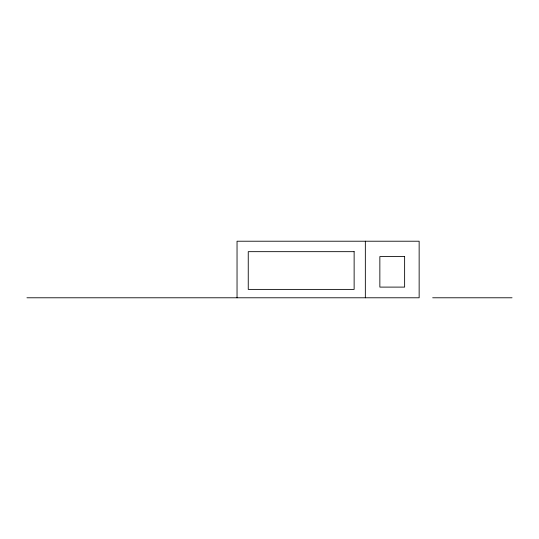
<?xml version="1.0" encoding="UTF-8"?>
<svg xmlns="http://www.w3.org/2000/svg" width="539" height="539" viewBox="0 0 539 539"><rect width="100%" height="100%" fill="white"/><g stroke="black" fill="none" stroke-linecap="round" stroke-linejoin="round"><path stroke-width="0.81" d="M26.95 297.784L419.147 297.784L419.147 241.216L237.039 241.216L237.039 297.784M432.669 297.784L512.05 297.784M365.341 241.216L365.341 297.784M354.13 251.666L248.25 251.666L248.25 289.396L354.13 289.396L354.13 251.666M404.627 256.571L379.854 256.571L379.854 287.105L404.627 287.105L404.627 256.571"/></g></svg>
